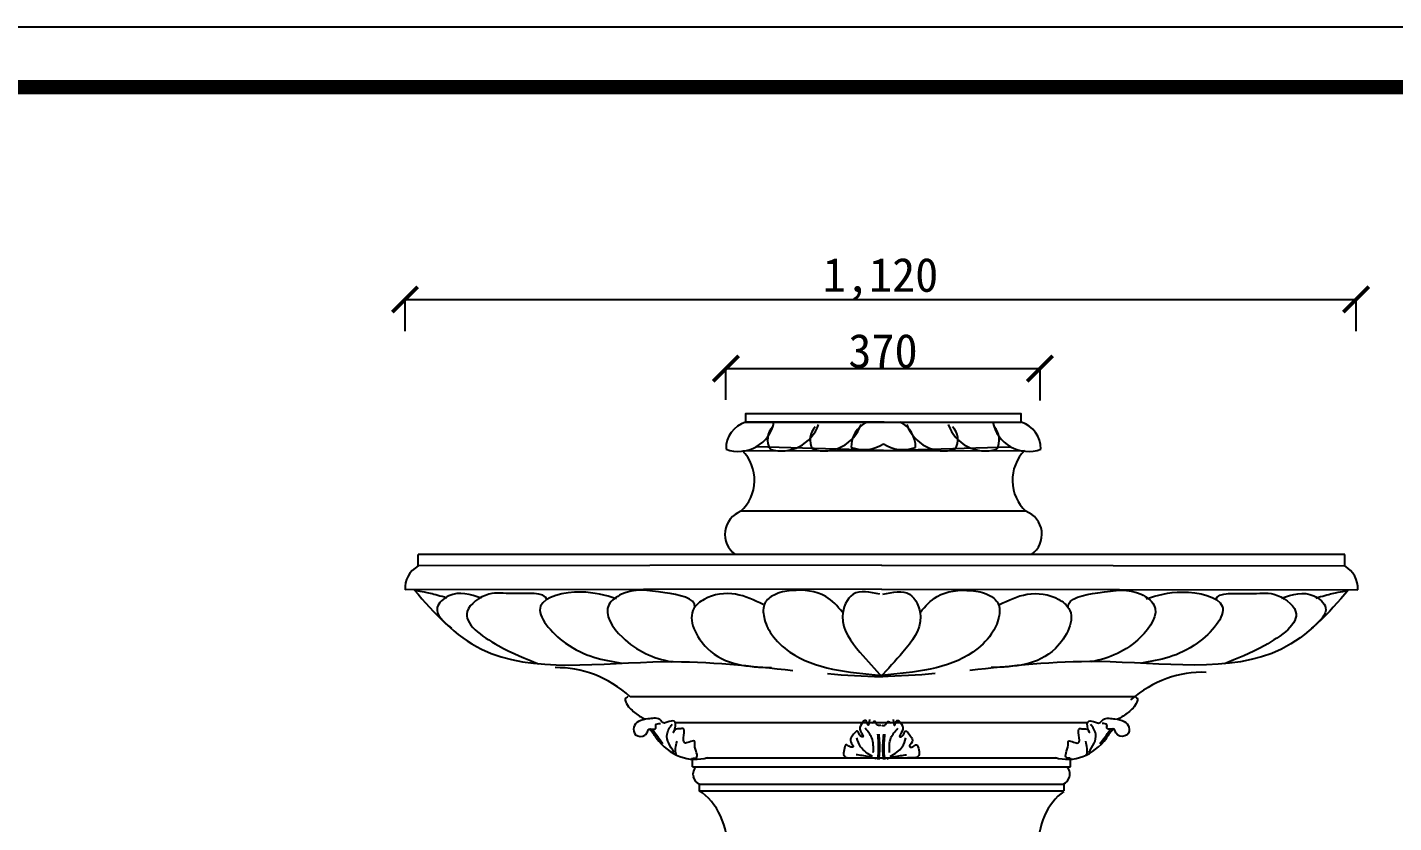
# Model space of a CAD drawing. Extents: x 3172 to 33391, y 13916 to 34175.
# Drawn here: x 17557 to 19166, y 29300 to 30237 of the extents above; entities that cross this region are included whole.
import ezdxf

# ---------------------------------------------------------------- set-up
doc = ezdxf.new("R2010")
doc.units = 0
doc.layers.get('0').update_dxf_attribs({"linetype": 'CONTINUOUS'})
doc.layers.get('DEFPOINTS').update_dxf_attribs({"linetype": 'CONTINUOUS'})
doc.dimstyles.new('ISO-25', dxfattribs={"dimtxt": 2.5, "dimasz": 2.5, "dimexe": 1.25, "dimexo": 0.625, "dimtad": 1, "dimdec": 4, "dimdsep": 46, "dimlunit": 6, "dimtxsty": 'Standard', "dimcen": 2.5, "dimadec": 0, "dimazin": 0, "dimtfac": 1, "dimtdec": 4, "dimtmove": 0, "dimatfit": 3, "dimfxl": 1, "dimtolj": 1, "dimtzin": 0, "dimarcsym": 0})

# ---------------------------------------------------------------- blocks, each defined once
blk = doc.blocks.new('_ARCHTICK')
at = {"color": 0, "linetype": 'ByBlock', "const_width": 0.15}
blk.add_lwpolyline([(-0.5, -0.5), (0.5, 0.5)], dxfattribs=at)
blk = doc.blocks.new('*D182')
at = {"color": 0, "lineweight": -2}
for p, q in [((18379.4, 29798.5), (18379.4, 29836.6)), ((18379.4, 29835.3), (18749.2, 29835.3)), ((18749.2, 29797.9), (18749.2, 29836.6))]:
    blk.add_line(p, q, dxfattribs=at)
at = {"layer": 'DEFPOINTS', "color": 0}
for p in [(18749.2, 29835.3), (18379.4, 29797.8), (18749.2, 29797.2)]:
    blk.add_point(p, dxfattribs=at)
at = {"color": 0, "lineweight": -2, "xscale": 30, "yscale": 30, "zscale": 30, "rotation": 180}
blk.add_blockref('_ARCHTICK', (18379.4, 29835.3), dxfattribs=at)
at = {"color": 0, "lineweight": -2, "xscale": 30, "yscale": 30, "zscale": 30}
blk.add_blockref('_ARCHTICK', (18749.2, 29835.3), dxfattribs=at)
at = {"color": 0, "insert": (18564.3, 29855.9), "char_height": 40, "attachment_point": 5}
blk.add_mtext('\\A1;370', dxfattribs=at)
blk = doc.blocks.new('A$C1DFD173B')
for p, q in [((983.7, 144.6), (13.6, 144.6)), ((13.6, 131.3), (13.6, 144.6)), ((983.7, 131.3), (983.7, 144.6))]:
    blk.add_line(p, q)
at = {"color": 7}
for p, q in [((498.7, 132), (13.6, 131.3)), ((498.7, 132), (983.7, 131.3)), ((498.7, 103.7), (0, 102.9)), ((498.7, 103.7), (997.4, 102.9)), ((498.7, 3.7), (498.7, 3.7)), ((498.7, 3.7), (498.7, 3.7))]:
    blk.add_line(p, q, dxfattribs=at)
for centre, start, end in [((32, 104.9), 124.7382, 183.6092), ((965.4, 104.9), 356.3908, 55.2618)]:
    blk.add_arc(centre, 32, start, end, dxfattribs=at)
for points, knots in [([(303.4, 82), (304.2, 93.9), (264.2, 100.7), (234.7, 105.8), (203.9, 80.6), (229.7, 37.2), (260.1, 21.9), (278.8, 18.3)], [0, 0, 0, 0, 0.215611, 0.488111, 0.595515, 0.840504, 1.185256, 1.185256, 1.185256, 1.185256]), ([(457.9, 76.7), (452.6, 83.6), (439.7, 100.5), (410, 104), (387.5, 99.1), (374.1, 87.2), (375.2, 68.4), (383.5, 47.9), (419.3, 10.5), (463.7, 5.4), (498.7, 2.2)], [0, 0, 0, 0, 0.151794, 0.370533, 0.484894, 0.566322, 0.665871, 0.795111, 0.965523, 1.56463, 1.56463, 1.56463, 1.56463]), ([(539.5, 76.7), (544.8, 83.6), (557.6, 100.5), (587.3, 104), (609.9, 99.1), (623.3, 87.2), (622.2, 68.4), (613.9, 47.9), (578.1, 10.5), (533.7, 5.4), (498.7, 2.2)], [0, 0, 0, 0, 0.151794, 0.370533, 0.484894, 0.566322, 0.665871, 0.795111, 0.965523, 1.56463, 1.56463, 1.56463, 1.56463]), ([(694, 82), (693.2, 93.9), (733.1, 100.7), (762.6, 105.8), (793.5, 80.6), (767.7, 37.2), (737.3, 21.9), (718.6, 18.3)], [0, 0, 0, 0, 0.215611, 0.488111, 0.595515, 0.840504, 1.185256, 1.185256, 1.185256, 1.185256]), ([(43.9, 93.3), (36.8, 95.6), (19.2, 101.1), (12.7, 101.2), (9.6, 102.9)], [0.0468422, 0.0468422, 0.0468422, 0.0468422, 0.0993478, 0.2110107, 0.2110107, 0.2110107, 0.2110107]), ([(9.7, 102.8), (30.5, 75.2), (95.6, -3.6), (254.9, 27.2), (362.3, 13.1), (406, 8.1)], [0, 0, 0, 0, 0.596015, 1.751481, 2.551645, 2.551645, 2.551645, 2.551645]), ([(148.8, 91.3), (146.6, 101), (112.6, 96.6), (87.2, 101.9), (49.4, 71.7), (98.4, 34.4), (126.3, 21.7), (139.6, 15.8)], [0.015588, 0.015588, 0.015588, 0.015588, 0.222186, 0.374135, 0.555846, 0.864823, 1.148119, 1.148119, 1.148119, 1.148119]), ([(987.6, 102.8), (966.8, 75.2), (901.7, -3.6), (742.5, 27.2), (635, 13.1), (591.4, 8.1)], [0, 0, 0, 0, 0.596015, 1.751481, 2.551645, 2.551645, 2.551645, 2.551645]), ([(848.5, 91.3), (850.7, 101), (884.8, 96.6), (910.1, 101.9), (948, 71.7), (899, 34.4), (871, 21.7), (857.7, 15.8)], [0.015588, 0.015588, 0.015588, 0.015588, 0.222186, 0.374135, 0.555846, 0.864823, 1.148119, 1.148119, 1.148119, 1.148119]), ([(953.4, 93.3), (960.5, 95.6), (978.1, 101.1), (984.6, 101.2), (987.7, 102.9)], [0.0468422, 0.0468422, 0.0468422, 0.0468422, 0.0993478, 0.2110107, 0.2110107, 0.2110107, 0.2110107])]:
    blk.add_open_spline(points, degree=3, knots=knots, dxfattribs=at)
for points, start_tangent in [([(80, 93.3), (45.9, 95.9), (33.7, 82), (48.5, 57.6)], (0.660108, 0.75117)), ([(374.9, 85.5), (346.1, 97.7), (313, 91.6), (302.5, 81.1), (316.5, 34), (383.7, 11.3)], (-0.116939, 0.993139)), ([(622.4, 85.5), (651.2, 97.7), (684.4, 91.6), (694.9, 81.1), (680.9, 34), (613.7, 11.3)], (0.116939, 0.993139)), ([(917.4, 93.3), (951.4, 95.9), (963.7, 82), (948.8, 57.6)], (-0.660108, 0.75117))]:
    blk.add_spline(points, degree=3, dxfattribs=dict(at, start_tangent=start_tangent))
for points in [[(221.3, 92.4), (183.8, 100.3), (141.9, 83.7), (168.1, 40.1), (226.6, 16.6)], [(497.1, 97.7), (469.2, 97.7), (457.9, 71.5), (476.2, 29.6), (499.7, 0)], [(500.2, 97.7), (528.2, 97.7), (539.5, 71.5), (521.2, 29.6), (497.6, 0)], [(776, 92.4), (813.6, 100.3), (855.4, 83.7), (829.3, 40.1), (770.8, 16.6)]]:
    blk.add_spline(points, degree=3, dxfattribs=at)
for points in [[(442.4, 4.2), (461.1, 2.4), (479.8, 1.1), (498.7, 0.9)], [(554.9, 4.2), (536.3, 2.4), (517.6, 1.1), (498.7, 0.9)]]:
    blk.add_open_spline(points, degree=3, dxfattribs=at)
blk = doc.blocks.new('A$C2B700275')
at = {"xscale": 1.25, "zscale": 1.25}
blk.add_blockref('A$C1DFD173B', (0, 0), dxfattribs=at)
blk = doc.blocks.new('A$C482545CA')
at = {"color": 7}
for p, q in [((88.6, 141.2), (682.4, 141.2)), ((141.2, 117.8), (627.4, 117.8)), ((161.7, 77.6), (161.7, 85.7)), ((161.7, 77.6), (607, 77.6)), ((177.6, 85.7), (591, 85.7)), ((607, 77.6), (607, 85.7)), ((169.6, 62), (599, 62)), ((169.6, 62), (169.6, 56)), ((599, 62), (599, 56)), ((169.6, 56), (599, 56))]:
    blk.add_line(p, q, dxfattribs=at)
for centre, radius, start, end in [((2.5, 13.7), 153.8, 55.9684, 90.9444), ((761.9, 9.5), 153.8, 88.1861, 123.1621), ((89.9, 81.8), 36.6, 37.1759, 55.2559), ((678.7, 81.8), 36.6, 124.7441, 142.8241), ((165, 148.2), 63.8, 223.9656, 283.395), ((603.7, 148.2), 63.8, 256.605, 316.0344), ((169.9, 71), 7.47, 119.6483, 199.9642), ((598.8, 71), 7.47, 340.0358, 60.3517), ((172.2, 71.6), 9.86, 198.2416, 254.5885), ((596.4, 71.6), 9.86, 285.4115, 341.7584), ((144, 2.3), 59.5, 357.7644, 64.5231), ((625.2, 5.7), 56, 117.6765, 183.6796)]:
    blk.add_arc(centre, radius, start, end, dxfattribs=at)
for points, knots in [([(85.7, 141.2), (84.4, 140.6), (81.6, 139.3), (84.7, 133.6), (90.7, 128.5), (98.6, 123.8), (104.5, 121.3), (106.3, 120.7)], [0, 0, 0, 0, 6.04848, 13.115882, 25.589603, 48.217749, 57.484575, 57.484575, 57.484575, 57.484575]), ([(683, 141.2), (684.3, 140.6), (687, 139.3), (683.9, 133.6), (678, 128.5), (670.1, 123.8), (664.1, 121.3), (662.4, 120.7)], [0, 0, 0, 0, 6.04848, 13.115882, 25.589603, 48.217749, 57.484575, 57.484575, 57.484575, 57.484575]), ([(143, 88.3), (142.9, 88.6), (140.9, 91.6), (142.3, 96.4), (143.7, 100.8)], [8.622854, 8.622854, 8.622854, 8.622854, 9.455603, 19.304128, 19.304128, 19.304128, 19.304128]), ([(625.6, 88.3), (625.8, 88.6), (627.7, 91.6), (626.3, 96.4), (625, 100.8)], [8.622854, 8.622854, 8.622854, 8.622854, 9.455603, 19.304128, 19.304128, 19.304128, 19.304128])]:
    blk.add_open_spline(points, degree=3, knots=knots, dxfattribs=at)
for points in [[(162.6, 85.5), (166.1, 85.9), (164.5, 97.4), (164.1, 100.9), (157.9, 100), (152.6, 99.3), (151.7, 106.3), (150.8, 112.5), (147.3, 112), (141.2, 111.2), (139.3, 108.7), (141.1, 112), (140.1, 119.1), (132.2, 118), (127.8, 117.4), (123.3, 120.5), (116.5, 121.6), (109.3, 121), (98.3, 118.8), (92.7, 113.6), (94.9, 106.7), (105.9, 106.4), (108.8, 109.4), (110.5, 111.8), (113.8, 111.7), (118.6, 112.6), (118.6, 115.4), (124.3, 116.9)], [(140.4, 90.5), (131.9, 107.2), (137.8, 116.2)], [(370.4, 120.6), (368.6, 115.3), (366, 119.7), (360.7, 116.2), (359.8, 110), (362.4, 104.7), (359.8, 105.5), (356.2, 110), (350, 105.5), (348.2, 100.2), (350.9, 95.8), (347.4, 95.8), (342.9, 97.6), (340.3, 93.1), (340.3, 87.8), (353.6, 85.7)], [(374.8, 90.5), (373.1, 103.8), (365.1, 112.6)], [(383.7, 115.3), (380.1, 115.3), (376.6, 118.8), (373.1, 117.1)], [(385, 115.3), (388.5, 115.3), (392, 118.8), (395.6, 117.1)], [(393.8, 90.5), (395.6, 103.8), (403.6, 112.6)], [(398.2, 120.6), (400, 115.3), (402.7, 119.7), (408, 116.2), (408.9, 110), (406.2, 104.7), (408.9, 105.5), (412.4, 110), (418.6, 105.5), (420.4, 100.2), (417.7, 95.8), (421.3, 95.8), (425.7, 97.6), (428.4, 93.1), (428.4, 87.8), (415.1, 85.7)], [(606.1, 85.5), (602.6, 85.9), (604.1, 97.4), (604.6, 100.9), (610.7, 100), (616, 99.3), (617, 106.3), (617.8, 112.5), (621.3, 112), (627.5, 111.2), (629.3, 108.7), (627.6, 112), (628.5, 119.1), (636.4, 118), (640.8, 117.4), (645.4, 120.5), (652.1, 121.6), (659.4, 121), (670.3, 118.8), (675.9, 113.6), (673.7, 106.7), (662.7, 106.4), (659.9, 109.4), (658.1, 111.8), (654.9, 111.7), (650, 112.6), (650, 115.4), (644.3, 116.9)], [(628.2, 90.5), (636.8, 107.2), (630.9, 116.2)], [(126.8, 98.5), (115, 111.1)], [(373.9, 86.9), (359.8, 95.8), (355.3, 103.8)], [(380.1, 84.3), (381, 91.4), (380.1, 107.3)], [(380.1, 84.3), (381, 91.4), (380.1, 107.3)], [(381.6, 84.3), (382.4, 91.4), (381.6, 107.3)], [(381.6, 84.3), (382.4, 91.4), (381.6, 107.3)], [(387.1, 84.3), (386.2, 91.4), (387.1, 107.3)], [(387.1, 84.3), (386.2, 91.4), (387.1, 107.3)], [(388.5, 84.3), (387.6, 91.4), (388.5, 107.3)], [(388.5, 84.3), (387.6, 91.4), (388.5, 107.3)], [(394.7, 86.9), (408.9, 95.8), (413.3, 103.8)], [(641.8, 98.5), (653.7, 111.1)], [(378, 85), (361.7, 87.8), (354.6, 88.5)], [(390.6, 85), (406.9, 87.8), (414, 88.5)]]:
    blk.add_spline(points, degree=3, dxfattribs=at)
blk = doc.blocks.new('*D181')
at = {"color": 0, "lineweight": -2}
for p, q in [((18001.4, 29879.5), (18001.4, 29917.9)), ((18001.4, 29916.7), (19121.4, 29916.7)), ((19121.4, 29879.5), (19121.4, 29917.9))]:
    blk.add_line(p, q, dxfattribs=at)
at = {"layer": 'DEFPOINTS', "color": 0}
for p in [(19121.4, 29916.7), (18001.4, 29878.9), (19121.4, 29878.9)]:
    blk.add_point(p, dxfattribs=at)
at = {"color": 0, "lineweight": -2, "xscale": 30, "yscale": 30, "zscale": 30, "rotation": 180}
blk.add_blockref('_ARCHTICK', (18001.4, 29916.7), dxfattribs=at)
at = {"color": 0, "lineweight": -2, "xscale": 30, "yscale": 30, "zscale": 30}
blk.add_blockref('_ARCHTICK', (19121.4, 29916.7), dxfattribs=at)
at = {"color": 0, "insert": (18561.4, 29940.6), "char_height": 40, "attachment_point": 5}
blk.add_mtext('\\A1;1,120', dxfattribs=at)

msp = doc.modelspace()

# ---------------------------------------------------------------- linework, layer by layer
at = {"color": 7}
for p, q in [((18564.81288, 29772.35391), (18402.53723, 29772.35391)), ((18564.81288, 29772.35391), (18452.53723, 29772.35391)), ((18564.81288, 29772.35391), (18727.08852, 29772.35391)), ((18730.92894, 29738.62885), (18399.18293, 29738.0169)), ((18564.71013, 29739.0205), (18415.09157, 29743.25687)), ((18564.91563, 29739.0205), (18714.53419, 29743.25687)), ((18732.60459, 29667.24022), (18397.02116, 29667.24022))]:
    msp.add_line(p, q, dxfattribs=at)
for points in [[(20323.44084, 26104.02731), (20323.44084, 30237.26676), (14789.79206, 30237.26676), (14789.79206, 26104.02731)], [(18402.53723, 29772.35391), (18727.08852, 29772.35391), (18727.08852, 29782.14504), (18402.53723, 29782.14504)]]:
    msp.add_lwpolyline(points, close=True)
at = {"const_width": 16.92794}
msp.add_lwpolyline([(20252.90775, 26174.5604), (20252.90775, 30166.73367), (14878.28579, 30166.73367), (14878.28579, 26174.5604)], close=True, dxfattribs=at)
at = {"color": 7}
for centre, radius, start, end in [((18412.39434, 29740.88998), 32.97182, 107.39488305, 181.01998481), ((18394.068, 29780.31534), 42.60658, 249.90273037, 349.2304546), ((18444.64265, 29784.65246), 46.29279, 253.33938168, 341.02979504), ((18494.73694, 29784.65246), 46.29279, 253.33938168, 341.02979504), ((18559.9547, 29743.03239), 32.97182, 117.21579691, 181.01998481), ((18553.20298, 29748.02226), 26.52831, 65.24478951, 66.51948451), ((18576.42277, 29748.02226), 26.52831, 113.48051549, 114.75521049), ((18569.67106, 29743.03239), 32.97182, 358.98001519, 62.78420309), ((18636.11061, 29784.65246), 46.29279, 198.97020496, 286.66061832), ((18684.9831, 29784.65246), 46.29279, 198.97020496, 286.66061832), ((18735.55776, 29780.31534), 42.60658, 190.7695454, 290.09726963), ((18717.23141, 29740.88998), 32.97182, 358.98001519, 72.60511695), ((18450.56827, 29751.52144), 22.23534, 136.24805859, 210.3001532), ((18500.66256, 29751.52144), 22.23534, 136.24805859, 210.3001532), ((18630.18499, 29751.52144), 22.23534, 329.6998468, 43.75194141), ((18679.05748, 29751.52144), 22.23534, 329.6998468, 43.75194141), ((18363.16001, 29703.749), 49.79426, 312.84529216, 44.46547616), ((18541.62835, 29782.45774), 42.60658, 249.90273037, 302.96683998), ((18587.9974, 29782.45774), 42.60658, 237.03316002, 290.09726963), ((18766.46574, 29703.749), 49.79426, 135.53452384, 227.15470784), ((18407.2767, 29640.0244), 29.08396, 110.64754444, 234.33340354), ((18722.34906, 29640.0244), 29.08396, 305.66659646, 69.35245556)]:
    msp.add_arc(centre, radius, start, end, dxfattribs=at)

# ---------------------------------------------------------------- block references
at = {"xscale": 0.9, "zscale": 0.9}
msp.add_blockref('A$C2B700275', (18001.41175, 29471.79086), dxfattribs=at)
at = {"yscale": 1.3}
msp.add_blockref('A$C482545CA', (18178.09024, 29265.33426), dxfattribs=at)

# ---------------------------------------------------------------- dimensions: what is measured, and where the dimension line sits
at = {"color": 7}
for base, p1, p2, picture, middle in [((19121.4418, 29916.66216), (18001.4118, 29878.86586), (19121.4418, 29878.86586), '*D181', (18561.4268, 29940.62049)), ((18749.19801, 29835.32041), (18379.42251, 29797.82913), (18749.19801, 29797.24219), '*D182', (18564.31026, 29855.94541))]:
    dim = msp.add_linear_dim(base=base, p1=p1, p2=p2, dimstyle='ISO-25', override={"dimtxt": 40, "dimasz": 30, "dimdec": 0, "dimblk1": 'ARCHTICK', "dimblk2": 'ARCHTICK', "dimsah": 1, "dimtdec": 0}, dxfattribs=at)
    dim.commit()
    dim.dimension.update_dxf_attribs({"geometry": picture, "text_midpoint": middle})

doc.saveas('drawing.dxf')
